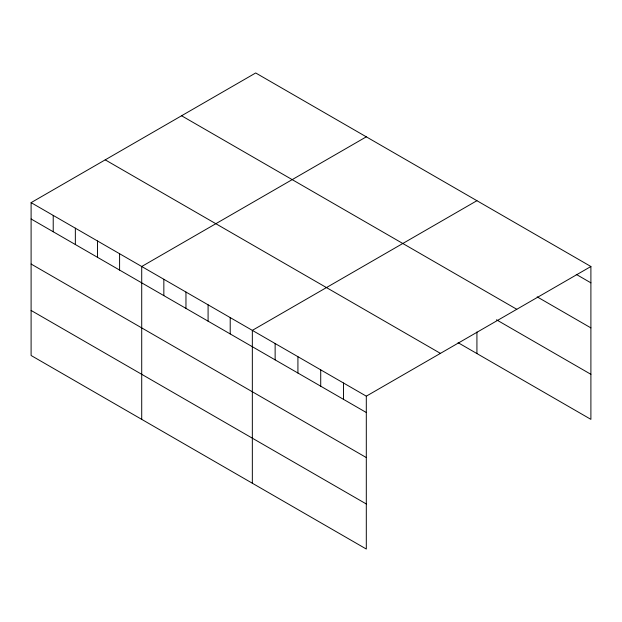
<?xml version="1.0" encoding="UTF-8"?>
<svg xmlns="http://www.w3.org/2000/svg" width="622" height="622" viewBox="0 0 622 622"><rect width="100%" height="100%" fill="white"/><g stroke="black" fill="none" stroke-linecap="round" stroke-linejoin="round"><path stroke-width="0.93" d="M31.1 202.64L366.304 396.167L366.304 549.032L31.1 355.496L31.1 202.64L255.696 72.968L590.9 266.504L590.9 419.36L458.08 342.683M366.311 136.832L141.715 266.504L141.715 419.368M476.926 200.696L252.338 330.368L252.338 483.232M366.304 396.167L590.9 266.504M576.244 274.38L590.9 282.847M537.175 296.873L590.9 327.895M181.577 115.762L516.781 309.289M496.465 319.794L590.9 374.312M105.219 159.846L440.423 353.374M31.1 218.983L366.304 412.51M31.1 264.031L366.304 457.559M31.1 310.448L366.304 503.976M476.926 331.977L476.926 353.56M343.515 383.004L343.515 399.347M320.719 369.849L320.719 386.192M297.922 356.686L297.922 373.029M275.134 343.531L275.134 359.874M230.21 317.593L230.21 333.936M208.09 304.819L208.09 321.162M185.962 292.045L185.962 308.395M163.843 279.278L163.843 295.621M119.595 253.729L119.595 270.072M97.467 240.955L97.467 257.298M75.348 228.181L75.348 244.524M53.22 215.414L53.22 231.757"/></g></svg>
